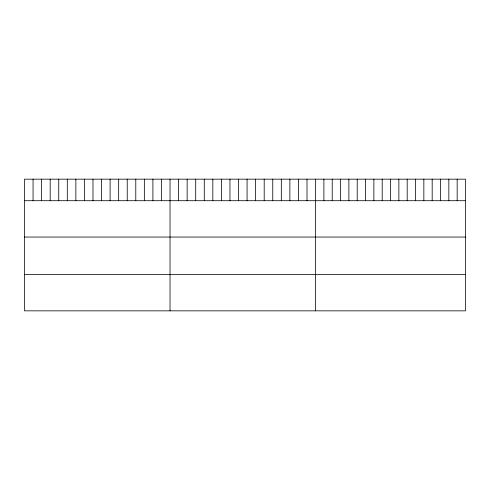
<?xml version="1.0" encoding="UTF-8"?>
<svg xmlns="http://www.w3.org/2000/svg" width="490" height="490" viewBox="0 0 490 490"><rect width="100%" height="100%" fill="white"/><g stroke="black" fill="none" stroke-linecap="round" stroke-linejoin="round"><path stroke-width="0.73" d="M465.5 200.704L465.5 310.838L24.5 310.838L24.5 179.162L465.5 179.162L465.5 200.704L24.5 200.704M24.5 237.044L465.5 237.044M24.5 274.492L465.5 274.492M457.17 179.162L457.17 200.704M448.84 179.162L448.84 200.704M440.51 179.162L440.51 200.704M432.18 179.162L432.18 200.704M423.85 179.162L423.85 200.704M415.52 179.162L415.52 200.704M407.19 179.162L407.19 200.704M398.86 179.162L398.86 200.704M390.53 179.162L390.53 200.704M382.2 179.162L382.2 200.704M373.87 179.162L373.87 200.704M365.54 179.162L365.54 200.704M357.21 179.162L357.21 200.704M348.88 179.162L348.88 200.704M340.55 179.162L340.55 200.704M332.22 179.162L332.22 200.704M323.89 179.162L323.89 200.704M315.56 179.162L315.56 310.838M306.997 179.162L306.997 200.704M298.441 179.162L298.441 200.704M289.878 179.162L289.878 200.704M281.315 179.162L281.315 200.704M272.759 179.162L272.759 200.704M264.196 179.162L264.196 200.704M255.633 179.162L255.633 200.704M247.076 179.162L247.076 200.704M238.514 179.162L238.514 200.704M229.957 179.162L229.957 200.704M221.394 179.162L221.394 200.704M212.832 179.162L212.832 200.704M204.275 179.162L204.275 200.704M195.712 179.162L195.712 200.704M187.149 179.162L187.149 200.704M178.593 179.162L178.593 200.704M170.03 179.162L170.03 310.838M161.467 179.162L161.467 200.704M152.911 179.162L152.911 200.704M144.348 179.162L144.348 200.704M135.785 179.162L135.785 200.704M127.229 179.162L127.229 200.704M118.666 179.162L118.666 200.704M110.103 179.162L110.103 200.704M101.546 179.162L101.546 200.704M92.984 179.162L92.984 200.704M84.427 179.162L84.427 200.704M75.864 179.162L75.864 200.704M67.302 179.162L67.302 200.704M58.745 179.162L58.745 200.704M50.182 179.162L50.182 200.704M41.619 179.162L41.619 200.704M33.063 179.162L33.063 200.704"/></g></svg>
